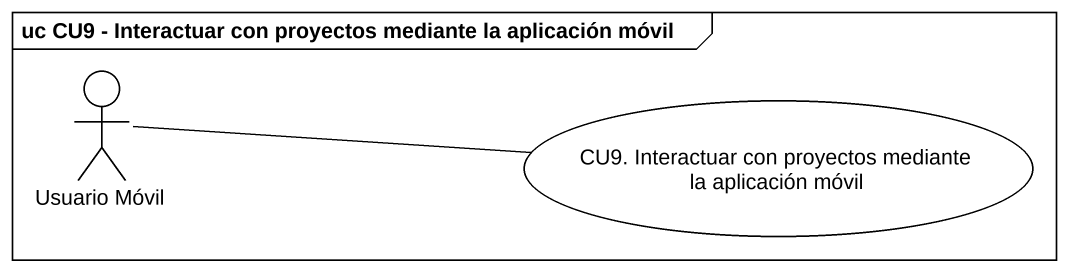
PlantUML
@startuml
mainframe uc CU9 - Interactuar con proyectos mediante la aplicación móvil
actor "Usuario Móvil" as Usuario_Móvil
usecase "CU9. Interactuar con proyectos mediante la aplicación móvil" as CU9_Interactuar_con
Usuario_Móvil -right- CU9_Interactuar_con
Usuario_Móvil -right- CU9_Interactuar_con
@enduml
